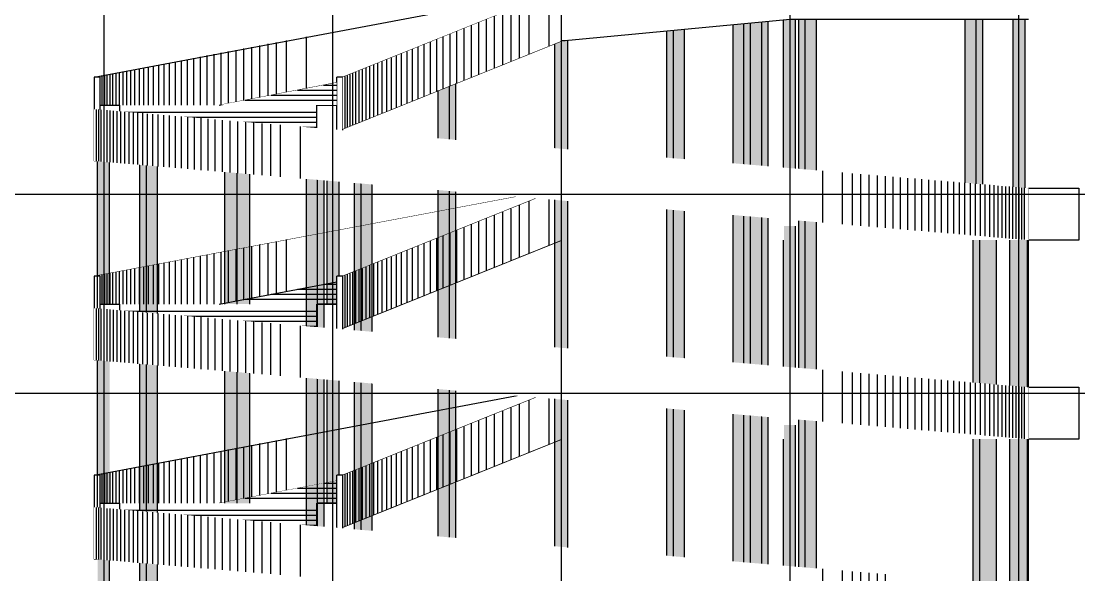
# Model space of a CAD drawing. Header units: millimetres. Extents: x 37653813 to 38677796, y 586285 to 874285.
# Drawn here: x 37750303 to 37803499, y 797522 to 825338 of the extents above; entities that cross this region are included whole.
import ezdxf

# ---------------------------------------------------------------- set-up
doc = ezdxf.new("R2010")
doc.units = ezdxf.units.MM
doc.header["$LTSCALE"] = 1000
doc.header["$MEASUREMENT"] = 0
doc.layers.get('0').update_dxf_attribs({"linetype": 'CONTINUOUS'})
for name, color, linetype in [('cen', 1, 'CONTINUOUS'), ('ELE-3', 7, 'CONTINUOUS'), ('ELE4', 4, 'CONTINUOUS'), ('HAT-251', 251, 'CONTINUOUS'), ('RAMP-ELE2', 4, 'CONTINUOUS'), ('WAL', 3, 'CONTINUOUS')]:
    doc.layers.add(name, color=color, linetype=linetype)

# ---------------------------------------------------------------- blocks, each defined once
blk = doc.blocks.new('램프 남측입면')
at = {"layer": 'HAT-251', "ltscale": 0.1}
h = blk.add_hatch(color=256, dxfattribs=at)
h.dxf.hatch_style = 1
h.paths.add_polyline_path([(34936, 49622), (34936, 42099), (35824, 42024), (35824, 49622)])
h = blk.add_hatch(color=256, dxfattribs=at)
h.dxf.hatch_style = 1
h.paths.add_polyline_path([(22675, 48391), (22675, 41922), (23325, 41922), (23325, 48553)])
h = blk.add_hatch(color=256, dxfattribs=at)
h.dxf.hatch_style = 1
h.paths.add_polyline_path([(275, 22419), (-325, 22495), (-325, 15301), (275, 15301)])
at = {"layer": 'ELE-3', "ltscale": 1000}
for points in [[(34936, 42099), (34936, 49622)], [(35261, 42072), (35261, 49622)], [(35824, 42024), (35824, 49622)], [(22675, 41922), (22675, 48522), (22550, 48522)], [(23325, 41922), (23325, 48553), (23000, 48522)], [(275, 15301), (275, 22419)], [(2693, 14825), (2693, 22225)]]:
    blk.add_lwpolyline(points, dxfattribs=at)
at = {"layer": 'ELE4', "ltscale": 0.1}
for p, q in [((-200, 43695), (800, 43695)), ((-200, 33695), (800, 33695))]:
    blk.add_line(p, q, dxfattribs=at)
at = {"layer": 'RAMP-ELE2', "ltscale": 0.1}
blk.add_line((-500, 36701), (23000, 41122), dxfattribs=at)
at = {"layer": 'RAMP-ELE2'}
blk.add_lwpolyline([(23000, 48522), (34500, 49622), (46500, 49622)], dxfattribs=at)
blk.add_wipeout([(-500, 26701), (-200, 26701), (-200, 25301), (11700, 25301), (11700, 26701), (12000, 26701), (12000, 24101), (23000, 28522), (46500, 28522), (46500, 31122), (23000, 31122), (-500, 26701), (-200, 26701)]).dxf.layer = 'RAMP-ELE2'
at = {"layer": 'HAT-251', "ltscale": 0.1}
for p, q in [((4842, 25301), (4842, 27721)), ((5181, 25301), (5181, 27785)), ((1773, 25301), (1773, 27135)), ((2002, 25301), (2002, 27179)), ((2241, 25301), (2241, 27224)), ((2490, 25301), (2490, 27272)), ((2749, 25301), (2749, 27321)), ((3019, 25301), (3019, 27373)), ((3298, 25301), (3298, 27426)), ((3586, 25301), (3586, 27481)), ((3885, 25301), (3885, 27538)), ((4194, 25301), (4194, 27597)), ((4513, 25301), (4513, 27658)), ((-90, 25301), (-90, 26779)), ((29, 25301), (29, 26802)), ((159, 25301), (159, 26827)), ((298, 25301), (298, 26854)), ((448, 25301), (448, 26882)), ((607, 25301), (607, 26913)), ((777, 25301), (777, 26945)), ((956, 25301), (956, 26979)), ((1145, 25301), (1145, 27015)), ((1344, 25301), (1344, 27053)), ((1554, 25301), (1554, 27093))]:
    blk.add_line(p, q, dxfattribs=at)
at = {"layer": 'RAMP-ELE2', "ltscale": 0.1}
for p, q in [((-500, 26701), (23000, 31122)), ((5790, 25301), (11700, 26429))]:
    blk.add_line(p, q, dxfattribs=at)
blk.add_wipeout([(-500, 36701), (-200, 36701), (-200, 35301), (11700, 35301), (11700, 36701), (12000, 36701), (12000, 34101), (23000, 38522), (46500, 38522), (46500, 41122), (23000, 41122), (-500, 36701), (-200, 36701)]).dxf.layer = 'RAMP-ELE2'
at = {"ltscale": 0.1}
for points in [[(-500, 36701), (-500, 32495), (-200, 32495), (-200, 33695), (11700, 33695), (11700, 32495), (12000, 32495), (12000, 36701), (11700, 36701), (11700, 35301), (-200, 35301), (-200, 36701)], [(5790, 25301), (11700, 25301), (11700, 26429)]]:
    blk.add_wipeout(points, dxfattribs=at).dxf.layer = 'ELE4'
for points in [[(46500, 38522), (46500, 41122), (23000, 41122), (23000, 38522)], [(46500, 28522), (46500, 31122), (23000, 31122), (23000, 28522)]]:
    blk.add_wipeout(points).dxf.layer = 'RAMP-ELE2'
at = {"layer": 'HAT-251', "ltscale": 0.1}
h = blk.add_hatch(color=256, dxfattribs=at)
h.dxf.hatch_style = 1
h.paths.add_polyline_path([(33403, 49517), (32515, 49432), (32515, 39810), (33403, 39810)])
h = blk.add_hatch(color=256, dxfattribs=at)
h.dxf.hatch_style = 1
h.paths.add_polyline_path([(34775, 49622), (34175, 49591), (34175, 39922), (34775, 39922)])
h = blk.add_hatch(color=256, dxfattribs=at)
h.dxf.hatch_style = 1
h.paths.add_polyline_path([(44194, 49622), (43307, 49622), (43307, 40522), (44194, 40522)])
h = blk.add_hatch(color=256, dxfattribs=at)
h.dxf.hatch_style = 1
h.paths.add_polyline_path([(46325, 49622), (45725, 49622), (45725, 40522), (46325, 40522)])
h = blk.add_hatch(color=256, dxfattribs=at)
h.dxf.hatch_style = 1
h.paths.add_polyline_path([(29194, 49114), (28306, 49029), (28306, 40060), (29194, 39985)])
h = blk.add_hatch(color=256, dxfattribs=at)
h.dxf.hatch_style = 1
h.paths.add_polyline_path([(32515, 49432), (31634, 49348), (31634, 39778), (32515, 39704)])
h = blk.add_hatch(color=256, dxfattribs=at)
h.dxf.hatch_style = 1
h.paths.add_polyline_path([(-325, 36701), (-200, 36701), (-200, 35301), (275, 35301), (275, 44594), (-325, 44594)])
h = blk.add_hatch(color=256, dxfattribs=at)
h.dxf.hatch_style = 1
h.paths.add_polyline_path([(29194, 39985), (28306, 40060), (28306, 30060), (29194, 29985)])
h = blk.add_hatch(color=256, dxfattribs=at)
h.dxf.hatch_style = 1
h.paths.add_polyline_path([(34775, 39922), (34175, 39922), (34175, 29922), (34775, 29922)])
h = blk.add_hatch(color=256, dxfattribs=at)
h.dxf.hatch_style = 1
h.paths.add_polyline_path([(32515, 39704), (31634, 39778), (31634, 29922), (32515, 29922)])
h = blk.add_hatch(color=256, dxfattribs=at)
h.dxf.hatch_style = 1
h.paths.add_polyline_path([(33403, 39629), (32515, 39704), (32515, 29922), (33403, 29922)])
h = blk.add_hatch(color=256, dxfattribs=at)
h.dxf.hatch_style = 1
h.paths.add_polyline_path([(43707, 38522), (43707, 30522), (44883, 30522), (44883, 38522)])
h = blk.add_hatch(color=256, dxfattribs=at)
h.dxf.hatch_style = 1
h.paths.add_polyline_path([(45550, 38522), (45550, 30522), (46450, 30522), (46450, 38522)])
h = blk.add_hatch(color=256, dxfattribs=at)
h.dxf.hatch_style = 1
h.paths.add_polyline_path([(46500, 38522), (46500, 30522), (46450, 30522), (46450, 38522)])
h = blk.add_hatch(color=256, dxfattribs=at)
h.dxf.hatch_style = 1
h.paths.add_polyline_path([(11825, 31453), (11225, 31504), (11225, 25301), (11825, 25301)])
h = blk.add_hatch(color=256, dxfattribs=at)
h.dxf.hatch_style = 1
h.paths.add_polyline_path([(29194, 29985), (28306, 30060), (28306, 20060), (29194, 19985)])
h = blk.add_hatch(color=256, dxfattribs=at)
h.dxf.hatch_style = 1
h.paths.add_polyline_path([(34775, 29922), (34175, 29922), (34175, 19922), (34775, 19922)])
h = blk.add_hatch(color=256, dxfattribs=at)
h.dxf.hatch_style = 1
h.paths.add_polyline_path([(32515, 29704), (31634, 29778), (31634, 19922), (32515, 19922)])
h = blk.add_hatch(color=256, dxfattribs=at)
h.dxf.hatch_style = 1
h.paths.add_polyline_path([(33403, 29629), (32515, 29704), (32515, 19922), (33403, 19922)])
h = blk.add_hatch(color=256, dxfattribs=at)
h.dxf.hatch_style = 1
h.paths.add_polyline_path([(43707, 28522), (43707, 20522), (44883, 20522), (44883, 28522)])
h = blk.add_hatch(color=256, dxfattribs=at)
h.dxf.hatch_style = 1
h.paths.add_polyline_path([(45550, 28522), (45550, 20522), (46450, 20522), (46450, 28522)])
h = blk.add_hatch(color=256, dxfattribs=at)
h.dxf.hatch_style = 1
h.paths.add_polyline_path([(46500, 28522), (46500, 20522), (46450, 20522), (46450, 28522)])
at = {"layer": 'ELE-3', "ltscale": 1000}
for points in [[(33078, 39810), (33078, 49486), (33078, 49486)], [(33403, 39810), (33403, 49517), (33403, 49517)], [(34175, 39922), (34175, 49591), (34175, 49591)], [(34775, 39922), (34775, 49622), (34775, 49622)], [(43307, 40522), (43307, 49622)], [(43869, 40522), (43869, 49622)], [(44194, 40522), (44194, 49622)], [(45725, 40522), (45725, 49622)], [(46325, 40522), (46325, 49622)], [(28306, 40060), (28306, 49029), (28306, 49029)], [(28631, 40032), (28631, 49060), (28631, 49060)], [(29194, 39985), (29194, 49114), (29194, 49114)], [(31634, 39778), (31634, 49348)], [(32176, 39733), (32176, 49399)], [(32515, 39810), (32515, 49432), (32515, 49432)], [(-325, 35095), (-325, 44594), (-325, 44594)], [(275, 35301), (275, 44594), (275, 44594)], [(2693, 34825), (2693, 42225)], [(28306, 30060), (28306, 40060), (28306, 40060)], [(28631, 30032), (28631, 40032), (28631, 40032)], [(29194, 29985), (29194, 39985), (29194, 39985)], [(34175, 29922), (34175, 39922), (34175, 39922)], [(34775, 29922), (34775, 39922), (34775, 39922)], [(31634, 29922), (31634, 39778)], [(32176, 29922), (32176, 39733)], [(32515, 29922), (32515, 39704), (32515, 39704)], [(33078, 29922), (33078, 39656), (33078, 39656)], [(33403, 29922), (33403, 39629), (33403, 39629)], [(43707, 30522), (43707, 38522), (43707, 38522)], [(44052, 30522), (44052, 38522), (44052, 38522)], [(44883, 30522), (44883, 38522), (44883, 38522)], [(45550, 30522), (45550, 38522), (45550, 38522)], [(46450, 30522), (46450, 38522), (46450, 38522)], [(46500, 30522), (46500, 38522), (46500, 38522)], [(28306, 20060), (28306, 30060), (28306, 30060)], [(28631, 20032), (28631, 30032), (28631, 30032)], [(29194, 19985), (29194, 29985), (29194, 29985)], [(34175, 19922), (34175, 29922), (34175, 29922)], [(34775, 19922), (34775, 29922), (34775, 29922)], [(31634, 19922), (31634, 29778)], [(32176, 19922), (32176, 29733)], [(32515, 19922), (32515, 29704), (32515, 29704)], [(33078, 19922), (33078, 29656), (33078, 29656)], [(33403, 19922), (33403, 29629), (33403, 29629)], [(43707, 20522), (43707, 28522), (43707, 28522)], [(44052, 20522), (44052, 28522), (44052, 28522)], [(44883, 20522), (44883, 28522), (44883, 28522)], [(45550, 20522), (45550, 28522), (45550, 28522)], [(46450, 20522), (46450, 28522), (46450, 28522)], [(46500, 20522), (46500, 28522), (46500, 28522)]]:
    blk.add_lwpolyline(points, dxfattribs=at)
at = {"layer": 'ELE4', "ltscale": 0.1}
for p, q in [((-200, 32495), (-200, 36701)), ((-200, 35301), (800, 35301)), ((800, 33695), (800, 35301)), ((-200, 33695), (11700, 33695)), ((10700, 33695), (11700, 33695))]:
    blk.add_line(p, q, dxfattribs=at)
at = {"layer": 'HAT-251', "ltscale": 0.1}
for p, q in [((5181, 35301), (5181, 37785)), ((2490, 35301), (2490, 37272)), ((2749, 35301), (2749, 37321)), ((3019, 35301), (3019, 37373)), ((3298, 35301), (3298, 37426)), ((3586, 35301), (3586, 37481)), ((3885, 35301), (3885, 37538)), ((4194, 35301), (4194, 37597)), ((4513, 35301), (4513, 37658)), ((4842, 35301), (4842, 37721)), ((-90, 35301), (-90, 36779)), ((29, 35301), (29, 36802)), ((159, 35301), (159, 36827)), ((298, 35301), (298, 36854)), ((448, 35301), (448, 36882)), ((607, 35301), (607, 36913)), ((777, 35301), (777, 36945)), ((956, 35301), (956, 36979)), ((1145, 35301), (1145, 37015)), ((1344, 35301), (1344, 37053)), ((1554, 35301), (1554, 37093)), ((1773, 35301), (1773, 37135)), ((2002, 35301), (2002, 37179)), ((2241, 35301), (2241, 37224)), ((800, 34945), (10700, 34945)), ((800, 34695), (10700, 34695)), ((800, 34445), (10700, 34445)), ((800, 34195), (10700, 34195)), ((800, 33945), (10700, 33945)), ((800, 33945), (10700, 33945)), ((10177, 26138), (10177, 28738)), ((7423, 25613), (7423, 28213)), ((7831, 25691), (7831, 28291)), ((8250, 25771), (8250, 28371)), ((8678, 25852), (8678, 28452)), ((9177, 25947), (9177, 28547)), ((5530, 25301), (5530, 27852)), ((5888, 25320), (5888, 27920)), ((6257, 25390), (6257, 27990)), ((6636, 25463), (6636, 28063)), ((7024, 25537), (7024, 28137)), ((9721, 26051), (11700, 26051))]:
    blk.add_line(p, q, dxfattribs=at)
at = {"layer": 'RAMP-ELE2', "ltscale": 0.1}
for p, q in [((12000, 36701), (23000, 41122)), ((12000, 34101), (23000, 38522))]:
    blk.add_line(p, q, dxfattribs=at)
for points in [[(46500, 41122), (49025, 41122), (49025, 38522), (46500, 38522)], [(46500, 31122), (49025, 31122), (49025, 28522), (46500, 28522)]]:
    blk.add_lwpolyline(points, close=True, dxfattribs=at)
at = {"layer": 'WAL', "color": 4, "ltscale": 10000}
for p, q in [((-500, 36701), (-500, 32495)), ((-200, 36701), (-500, 36701)), ((-200, 32495), (-500, 32495)), ((12000, 32495), (11700, 32495)), ((11700, 32495), (12000, 32495))]:
    blk.add_line(p, q, dxfattribs=at)
at = {"ltscale": 0.1}
blk.add_wipeout([(5790, 35301), (11700, 35301), (11700, 36429)], dxfattribs=at).dxf.layer = 'ELE4'
at = {"layer": 'HAT-251', "ltscale": 0.1}
h = blk.add_hatch(color=256, dxfattribs=at)
h.dxf.hatch_style = 1
h.paths.add_polyline_path([(6065, 35301), (7338, 35301), (7338, 44594), (6065, 44594)])
h = blk.add_hatch(color=256, dxfattribs=at)
h.dxf.hatch_style = 1
h.paths.add_polyline_path([(11064, 41517), (10176, 41593), (10176, 34193), (11064, 34117)])
h = blk.add_hatch(color=256, dxfattribs=at)
h.dxf.hatch_style = 1
h.paths.add_polyline_path([(11700, 35301), (11700, 36701), (11825, 36701), (11825, 41453), (11225, 41504), (11225, 35301)])
at = {"layer": 'ELE-3', "ltscale": 1000}
for points in [[(6065, 35301), (6065, 44594), (6065, 44594)], [(6701, 35301), (6701, 44594), (6701, 44594)], [(7338, 35301), (7338, 44594), (7338, 44594)], [(10176, 34193), (10176, 41593)], [(10739, 34145), (10739, 41545)], [(11064, 34117), (11064, 41517)], [(11225, 35301), (11225, 41504)]]:
    blk.add_lwpolyline(points, dxfattribs=at)
at = {"layer": 'ELE4', "ltscale": 0.1}
for p, q in [((11700, 32495), (11700, 36701)), ((10700, 33695), (10700, 35301)), ((10700, 35301), (11700, 35301)), ((11700, 35301), (10700, 35301))]:
    blk.add_line(p, q, dxfattribs=at)
at = {"layer": 'HAT-251', "ltscale": 0.1}
for p, q in [((8250, 35771), (8250, 38371)), ((8678, 35852), (8678, 38452)), ((9177, 35947), (9177, 38547)), ((10177, 36138), (10177, 38738)), ((10177, 36138), (10177, 38738)), ((10177, 36138), (10177, 38738)), ((5530, 35301), (5530, 37852)), ((5888, 35320), (5888, 37920)), ((6257, 35390), (6257, 37990)), ((6636, 35463), (6636, 38063)), ((7024, 35537), (7024, 38137)), ((7423, 35613), (7423, 38213)), ((7831, 35691), (7831, 38291)), ((11031, 36301), (11700, 36301)), ((8410, 35801), (11700, 35801)), ((9721, 36051), (11700, 36051)), ((7100, 35551), (11700, 35551))]:
    blk.add_line(p, q, dxfattribs=at)
at = {"layer": 'RAMP-ELE2', "ltscale": 0.1}
blk.add_line((5790, 35301), (11700, 36429), dxfattribs=at)
at = {"ltscale": 0.1}
blk.add_wipeout([(-500, 26701), (-500, 22495), (-200, 22495), (-200, 23695), (11700, 23695), (11700, 22495), (12000, 22495), (12000, 26701), (11700, 26701), (11700, 25301), (-200, 25301), (-200, 26701)], dxfattribs=at).dxf.layer = 'ELE4'
for points in [[(34000, 39578), (34000, 38522), (34200, 38522), (34200, 39222), (38220, 39222)], [(34000, 29578), (34000, 28522), (34200, 28522), (34200, 29222), (38220, 29222)]]:
    blk.add_wipeout(points).dxf.layer = 'RAMP-ELE2'
at = {"layer": 'HAT-251', "ltscale": 0.1}
h = blk.add_hatch(color=256, dxfattribs=at)
h.dxf.hatch_style = 1
h.paths.add_polyline_path([(34936, 39499), (34936, 32099), (35824, 32024), (35824, 39424)])
h = blk.add_hatch(color=256, dxfattribs=at)
h.dxf.hatch_style = 1
h.paths.add_polyline_path([(-325, 26701), (-200, 26701), (-200, 25301), (275, 25301), (275, 34594), (-325, 34594)])
h = blk.add_hatch(color=256, dxfattribs=at)
h.dxf.hatch_style = 1
h.paths.add_polyline_path([(2693, 32225), (1805, 32300), (1805, 24900), (2693, 24825)])
h = blk.add_hatch(color=256, dxfattribs=at)
h.dxf.hatch_style = 1
h.paths.add_polyline_path([(6065, 25301), (7338, 25301), (7338, 31832), (6065, 31940)])
h = blk.add_hatch(color=256, dxfattribs=at)
h.dxf.hatch_style = 1
h.paths.add_polyline_path([(11064, 31517), (10176, 31593), (10176, 24193), (11064, 24117)])
h = blk.add_hatch(color=256, dxfattribs=at)
h.dxf.hatch_style = 1
h.paths.add_polyline_path([(34936, 29499), (34936, 22099), (35824, 22024), (35824, 29424)])
h = blk.add_hatch(color=256, dxfattribs=at)
h.dxf.hatch_style = 1
h.paths.add_polyline_path([(2693, 22225), (1805, 22300), (1805, 14900), (2693, 14825)])
at = {"layer": 'ELE-3', "ltscale": 1000}
for points in [[(34936, 32099), (34936, 39499)], [(35261, 32072), (35261, 39472)], [(35824, 32024), (35824, 39424)], [(-325, 25095), (-325, 34594), (-325, 34594)], [(1805, 24900), (1805, 32300)], [(2130, 24873), (2130, 32273)], [(2693, 24825), (2693, 32225)], [(6065, 25301), (6065, 31940), (6065, 31940)], [(6701, 25301), (6701, 31886), (6701, 31886)], [(7338, 25301), (7338, 31832), (7338, 31832)], [(10176, 24193), (10176, 31593)], [(10739, 24145), (10739, 31545)], [(11064, 24117), (11064, 31517)], [(11225, 25301), (11225, 31504)], [(34936, 22099), (34936, 29499)], [(35261, 22072), (35261, 29472)], [(35824, 22024), (35824, 29424)], [(1805, 14900), (1805, 22300)], [(2130, 14873), (2130, 22273)]]:
    blk.add_lwpolyline(points, dxfattribs=at)
at = {"layer": 'ELE4', "ltscale": 0.1}
for p, q in [((-200, 22495), (-200, 26701)), ((11700, 22495), (11700, 26701)), ((-200, 25301), (800, 25301)), ((800, 23695), (800, 25301)), ((10700, 23695), (10700, 25301)), ((10700, 25301), (11700, 25301)), ((11700, 25301), (10700, 25301)), ((-200, 23695), (800, 23695)), ((-200, 23695), (11700, 23695)), ((10700, 23695), (11700, 23695))]:
    blk.add_line(p, q, dxfattribs=at)
at = {"layer": 'HAT-251', "ltscale": 0.1}
for p, q in [((10177, 26138), (10177, 28738)), ((10177, 26138), (10177, 28738)), ((11031, 26301), (11700, 26301)), ((7100, 25551), (11700, 25551)), ((8410, 25801), (11700, 25801)), ((800, 24945), (10700, 24945)), ((800, 24695), (10700, 24695)), ((800, 24445), (10700, 24445)), ((800, 24195), (10700, 24195)), ((800, 23945), (10700, 23945)), ((800, 23945), (10700, 23945))]:
    blk.add_line(p, q, dxfattribs=at)
at = {"layer": 'RAMP-ELE2', "ltscale": 0.1}
for p, q in [((12000, 26701), (23000, 31122)), ((12000, 24101), (23000, 28522))]:
    blk.add_line(p, q, dxfattribs=at)
at = {"layer": 'WAL', "color": 4, "ltscale": 10000}
for p, q in [((-500, 26701), (-500, 22495)), ((-200, 26701), (-500, 26701)), ((-200, 22495), (-500, 22495)), ((12000, 22495), (11700, 22495)), ((11700, 22495), (12000, 22495))]:
    blk.add_line(p, q, dxfattribs=at)
at = {"ltscale": 0.1}
blk.add_wipeout([(-500, 46701), (-500, 42495), (-200, 42495), (-200, 43695), (11700, 43695), (11700, 42495), (12000, 42495), (12000, 46701), (11700, 46701), (11700, 45301), (-200, 45301), (-200, 46701)], dxfattribs=at).dxf.layer = 'ELE4'
blk.add_wipeout([(12000, 36701), (12000, 34101), (23000, 38522), (23000, 41122)]).dxf.layer = 'RAMP-ELE2'
at = {"layer": 'HAT-251', "ltscale": 0.1}
h = blk.add_hatch(color=256, dxfattribs=at)
h.dxf.hatch_style = 1
h.paths.add_polyline_path([(2693, 42225), (1805, 42300), (1805, 34900), (2693, 34825)])
h = blk.add_hatch(color=256, dxfattribs=at)
h.dxf.hatch_style = 1
h.paths.add_polyline_path([(13485, 41313), (12597, 41388), (12597, 33988), (13485, 33913)])
h = blk.add_hatch(color=256, dxfattribs=at)
h.dxf.hatch_style = 1
h.paths.add_polyline_path([(17694, 40957), (16806, 41032), (16806, 33632), (17694, 33557)])
at = {"layer": 'ELE-3', "ltscale": 1000}
for points in [[(1805, 34900), (1805, 42300)], [(2130, 34873), (2130, 42273)], [(11825, 36701), (11825, 41453)], [(12597, 33988), (12597, 41388)], [(12922, 33960), (12922, 41360)], [(13485, 33913), (13485, 41313)], [(16806, 33632), (16806, 41032)], [(17369, 33584), (17369, 40984)], [(17694, 33557), (17694, 40957)]]:
    blk.add_lwpolyline(points, dxfattribs=at)
at = {"layer": 'ELE4', "ltscale": 0.1}
for p, q in [((-200, 42495), (-200, 46701)), ((11700, 42495), (11700, 46701)), ((12000, 42495), (12000, 46701)), ((-200, 45301), (800, 45301)), ((800, 43695), (800, 45301)), ((10700, 43695), (10700, 45301)), ((10700, 45301), (11700, 45301)), ((11700, 45301), (10700, 45301)), ((-200, 43695), (11700, 43695)), ((10700, 43695), (11700, 43695)), ((12000, 32495), (12000, 36701))]:
    blk.add_line(p, q, dxfattribs=at)
at = {"layer": 'HAT-251', "ltscale": 0.1}
for p, q in [((3019, 45301), (3019, 47373)), ((3298, 45301), (3298, 47426)), ((3586, 45301), (3586, 47481)), ((3885, 45301), (3885, 47538)), ((4194, 45301), (4194, 47597)), ((4513, 45301), (4513, 47658)), ((4842, 45301), (4842, 47721)), ((5181, 45301), (5181, 47785)), ((159, 45301), (159, 46827)), ((298, 45301), (298, 46854)), ((448, 45301), (448, 46882)), ((607, 45301), (607, 46913)), ((777, 45301), (777, 46945)), ((956, 45301), (956, 46979)), ((1145, 45301), (1145, 47015)), ((1344, 45301), (1344, 47053)), ((1554, 45301), (1554, 47093)), ((1773, 45301), (1773, 47135)), ((2002, 45301), (2002, 47179)), ((2241, 45301), (2241, 47224)), ((2490, 45301), (2490, 47272)), ((2749, 45301), (2749, 47321)), ((-90, 45301), (-90, 46779)), ((29, 45301), (29, 46802)), ((800, 44945), (10700, 44945)), ((800, 44695), (10700, 44695)), ((800, 44445), (10700, 44445)), ((800, 44195), (10700, 44195)), ((800, 43945), (10700, 43945)), ((800, 43945), (10700, 43945)), ((21377, 37869), (21377, 40469)), ((22377, 38271), (22377, 40871)), ((20031, 39929), (20031, 37329)), ((20450, 40097), (20450, 37497)), ((20878, 40269), (20878, 37669)), ((18836, 39448), (18836, 36848)), ((19224, 39604), (19224, 37004)), ((19623, 39765), (19623, 37165)), ((17381, 38864), (17381, 36264)), ((17730, 39004), (17730, 36404)), ((18088, 39148), (18088, 36548)), ((18457, 39296), (18457, 36696)), ((16085, 38343), (16085, 35743)), ((16394, 38467), (16394, 35867)), ((16713, 38595), (16713, 35995)), ((17042, 38727), (17042, 36127)), ((14690, 37782), (14690, 35182)), ((14949, 37887), (14949, 35287)), ((15219, 37995), (15219, 35395)), ((15498, 38107), (15498, 35507)), ((15786, 38223), (15786, 35623)), ((13345, 37242), (13345, 34642)), ((13544, 37322), (13544, 34722)), ((13754, 37406), (13754, 34806)), ((13973, 37494), (13973, 34894)), ((14202, 37586), (14202, 34986)), ((14441, 37682), (14441, 35082)), ((12110, 36745), (12110, 34145)), ((12229, 36793), (12229, 34193)), ((12359, 36845), (12359, 34245)), ((12498, 36902), (12498, 34302)), ((12648, 36962), (12648, 34362)), ((12807, 37026), (12807, 34426)), ((12977, 37094), (12977, 34494)), ((13156, 37166), (13156, 34566))]:
    blk.add_line(p, q, dxfattribs=at)
at = {"layer": 'RAMP-ELE2', "ltscale": 0.1}
for p, q in [((-500, 46701), (23000, 51122)), ((12000, 46701), (23000, 51122)), ((12000, 44101), (23000, 48522)), ((5790, 45301), (11700, 46429))]:
    blk.add_line(p, q, dxfattribs=at)
at = {"layer": 'WAL', "color": 4, "ltscale": 10000}
for p, q in [((-500, 46701), (-500, 42495)), ((-200, 46701), (-500, 46701)), ((12000, 46701), (11700, 46701)), ((-200, 42495), (-500, 42495)), ((12000, 42495), (11700, 42495)), ((11700, 42495), (12000, 42495)), ((12000, 36701), (11700, 36701))]:
    blk.add_line(p, q, dxfattribs=at)
blk.add_wipeout([(12000, 26701), (12000, 24101), (23000, 28522), (23000, 31122)]).dxf.layer = 'RAMP-ELE2'
at = {"layer": 'HAT-251', "ltscale": 0.1}
h = blk.add_hatch(color=256, dxfattribs=at)
h.dxf.hatch_style = 1
h.paths.add_polyline_path([(13485, 31313), (12597, 31388), (12597, 23988), (13485, 23913)])
h = blk.add_hatch(color=256, dxfattribs=at)
h.dxf.hatch_style = 1
h.paths.add_polyline_path([(17694, 30957), (16806, 31032), (16806, 23632), (17694, 23557)])
at = {"layer": 'ELE-3', "ltscale": 1000}
for points in [[(11825, 26701), (11825, 31453)], [(12597, 23988), (12597, 31388)], [(12922, 23960), (12922, 31360)], [(13485, 23913), (13485, 31313)], [(16806, 23632), (16806, 31032)], [(17369, 23584), (17369, 30984)], [(17694, 23557), (17694, 30957)]]:
    blk.add_lwpolyline(points, dxfattribs=at)
at = {"layer": 'ELE4', "ltscale": 0.1}
blk.add_line((12000, 22495), (12000, 26701), dxfattribs=at)
at = {"layer": 'HAT-251', "ltscale": 0.1}
for p, q in [((22377, 28271), (22377, 30871)), ((21377, 27869), (21377, 30469)), ((20031, 29929), (20031, 27329)), ((20450, 30097), (20450, 27497)), ((20878, 30269), (20878, 27669)), ((18457, 29296), (18457, 26696)), ((18836, 29448), (18836, 26848)), ((19224, 29604), (19224, 27004)), ((19623, 29765), (19623, 27165)), ((17042, 28727), (17042, 26127)), ((17381, 28864), (17381, 26264)), ((17730, 29004), (17730, 26404)), ((18088, 29148), (18088, 26548)), ((15786, 28223), (15786, 25623)), ((16085, 28343), (16085, 25743)), ((16394, 28467), (16394, 25867)), ((16713, 28595), (16713, 25995)), ((14441, 27682), (14441, 25082)), ((14690, 27782), (14690, 25182)), ((14949, 27887), (14949, 25287)), ((15219, 27995), (15219, 25395)), ((15498, 28107), (15498, 25507)), ((13156, 27166), (13156, 24566)), ((13345, 27242), (13345, 24642)), ((13544, 27322), (13544, 24722)), ((13754, 27406), (13754, 24806)), ((13973, 27494), (13973, 24894)), ((14202, 27586), (14202, 24986)), ((12110, 26745), (12110, 24145)), ((12229, 26793), (12229, 24193)), ((12359, 26845), (12359, 24245)), ((12498, 26902), (12498, 24302)), ((12648, 26962), (12648, 24362)), ((12807, 27026), (12807, 24426)), ((12977, 27094), (12977, 24494))]:
    blk.add_line(p, q, dxfattribs=at)
at = {"layer": 'WAL', "color": 4, "ltscale": 10000}
blk.add_line((12000, 26701), (11700, 26701), dxfattribs=at)
at = {"ltscale": 0.1}
blk.add_wipeout([(5790, 45301), (11700, 45301), (11700, 46429)], dxfattribs=at).dxf.layer = 'ELE4'
at = {"layer": 'HAT-251', "ltscale": 0.1}
for p, q in [((8678, 45852), (8678, 48452)), ((9177, 45947), (9177, 48547)), ((10177, 46138), (10177, 48738)), ((5888, 45320), (5888, 47920)), ((6257, 45390), (6257, 47990)), ((6636, 45463), (6636, 48063)), ((7024, 45537), (7024, 48137)), ((7423, 45613), (7423, 48213)), ((7831, 45691), (7831, 48291)), ((8250, 45771), (8250, 48371)), ((5530, 45301), (5530, 47852)), ((11031, 46301), (11700, 46301)), ((8410, 45801), (11700, 45801)), ((9721, 46051), (11700, 46051)), ((7100, 45551), (11700, 45551))]:
    blk.add_line(p, q, dxfattribs=at)
for points in [[(-500, 35095), (-500, 32495), (46500, 28522), (46500, 31122)], [(-500, 25095), (-500, 22495), (46500, 18522), (46500, 21122)]]:
    blk.add_wipeout(points).dxf.layer = 'RAMP-ELE2'
h = blk.add_hatch(color=256, dxfattribs=at)
h.dxf.hatch_style = 1
h.paths.add_polyline_path([(23000, 30508), (22675, 30536), (22675, 23136), (23325, 23081), (23325, 30481)])
at = {"layer": 'ELE-3', "ltscale": 1000}
for points in [[(22675, 23136), (22675, 30536)], [(22675, 30536), (22675, 30536)], [(23325, 23081), (23325, 30481), (23325, 30481)], [(23325, 30481), (23325, 30481)]]:
    blk.add_lwpolyline(points, dxfattribs=at)
at = {"layer": 'HAT-251', "ltscale": 0.1}
for p, q in [((-390, 32486), (-390, 35086)), ((-271, 32476), (-271, 35076)), ((-141, 32465), (-141, 35065)), ((-2, 32453), (-2, 35053)), ((148, 32440), (148, 35040)), ((307, 32427), (307, 35027)), ((477, 32413), (477, 35013)), ((656, 32397), (656, 34997)), ((845, 32381), (845, 34981)), ((1044, 32364), (1044, 34964)), ((1254, 32347), (1254, 34947)), ((1473, 32328), (1473, 34928)), ((1702, 32309), (1702, 34909)), ((1941, 32289), (1941, 34889)), ((2190, 32268), (2190, 34868)), ((2449, 32246), (2449, 34846)), ((2719, 32223), (2719, 34823)), ((2998, 32199), (2998, 34799)), ((3286, 32175), (3286, 34775)), ((3585, 32150), (3585, 34750)), ((3894, 32124), (3894, 34724)), ((4213, 32097), (4213, 34697)), ((4542, 32069), (4542, 34669)), ((4881, 32040), (4881, 34640)), ((5230, 32011), (5230, 34611)), ((5588, 31980), (5588, 34580)), ((5957, 31949), (5957, 34549)), ((6336, 31917), (6336, 34517)), ((6724, 31884), (6724, 34484)), ((7123, 31851), (7123, 34451)), ((7531, 31816), (7531, 34416)), ((7950, 31781), (7950, 34381)), ((8378, 31744), (8378, 34344)), ((8877, 31702), (8877, 34302)), ((9873, 31618), (9873, 34218)), ((36127, 31999), (36127, 29399)), ((37123, 31914), (37123, 29314)), ((37622, 31872), (37622, 29272)), ((38050, 31836), (38050, 29236)), ((38469, 31801), (38469, 29201)), ((38877, 31766), (38877, 29166)), ((39276, 31732), (39276, 29132)), ((39664, 31700), (39664, 29100)), ((40043, 31668), (40043, 29068)), ((40412, 31636), (40412, 29036)), ((40770, 31606), (40770, 29006)), ((41119, 31577), (41119, 28977)), ((41458, 31548), (41458, 28948)), ((41787, 31520), (41787, 28920)), ((42106, 31493), (42106, 28893)), ((42415, 31467), (42415, 28867)), ((42714, 31442), (42714, 28842)), ((43002, 31417), (43002, 28817)), ((43281, 31394), (43281, 28794)), ((43551, 31371), (43551, 28771)), ((43810, 31349), (43810, 28749)), ((44059, 31328), (44059, 28728)), ((44298, 31308), (44298, 28708)), ((44527, 31289), (44527, 28689)), ((44746, 31270), (44746, 28670)), ((44956, 31252), (44956, 28652)), ((45155, 31235), (45155, 28635)), ((45344, 31219), (45344, 28619)), ((45523, 31204), (45523, 28604)), ((45693, 31190), (45693, 28590)), ((45852, 31176), (45852, 28576)), ((46002, 31164), (46002, 28564)), ((46141, 31152), (46141, 28552)), ((46271, 31141), (46271, 28541)), ((-390, 22486), (-390, 25086)), ((-271, 22476), (-271, 25076)), ((-141, 22465), (-141, 25065)), ((-2, 22453), (-2, 25053)), ((148, 22440), (148, 25040)), ((307, 22427), (307, 25027)), ((477, 22413), (477, 25013)), ((656, 22397), (656, 24997)), ((845, 22381), (845, 24981)), ((1044, 22364), (1044, 24964)), ((1254, 22347), (1254, 24947)), ((1473, 22328), (1473, 24928)), ((1702, 22309), (1702, 24909)), ((1941, 22289), (1941, 24889)), ((2190, 22268), (2190, 24868)), ((2449, 22246), (2449, 24846)), ((2719, 22223), (2719, 24823)), ((2998, 22199), (2998, 24799)), ((3286, 22175), (3286, 24775)), ((3585, 22150), (3585, 24750)), ((3894, 22124), (3894, 24724)), ((4213, 22097), (4213, 24697)), ((4542, 22069), (4542, 24669)), ((4881, 22040), (4881, 24640)), ((5230, 22011), (5230, 24611)), ((5588, 21980), (5588, 24580)), ((5957, 21949), (5957, 24549)), ((6336, 21917), (6336, 24517)), ((6724, 21884), (6724, 24484)), ((7123, 21851), (7123, 24451)), ((7531, 21816), (7531, 24416)), ((7950, 21781), (7950, 24381)), ((8378, 21744), (8378, 24344)), ((8877, 21702), (8877, 24302)), ((9873, 21618), (9873, 24218)), ((36127, 21999), (36127, 19399)), ((37123, 21914), (37123, 19314)), ((37622, 21872), (37622, 19272)), ((38050, 21836), (38050, 19236)), ((38469, 21801), (38469, 19201)), ((38877, 21766), (38877, 19166)), ((39276, 21732), (39276, 19132))]:
    blk.add_line(p, q, dxfattribs=at)
blk.add_wipeout([(-500, 45095), (-500, 42495), (46500, 38522), (46500, 41122)]).dxf.layer = 'RAMP-ELE2'
h = blk.add_hatch(color=256, dxfattribs=at)
h.dxf.hatch_style = 1
h.paths.add_polyline_path([(17694, 46389), (16806, 46033), (16806, 43632), (17694, 43557)])
h = blk.add_hatch(color=256, dxfattribs=at)
h.dxf.hatch_style = 1
h.paths.add_polyline_path([(23000, 40508), (22675, 40536), (22675, 33136), (23325, 33081), (23325, 40481)])
at = {"layer": 'ELE-3', "ltscale": 1000}
for points in [[(22675, 33136), (22675, 40536)], [(23325, 33081), (23325, 40481), (23325, 40481)]]:
    blk.add_lwpolyline(points, dxfattribs=at)
at = {"layer": 'HAT-251', "ltscale": 0.1}
for p, q in [((-390, 42486), (-390, 45086)), ((-271, 42476), (-271, 45076)), ((-141, 42465), (-141, 45065)), ((-2, 42453), (-2, 45053)), ((148, 42440), (148, 45040)), ((307, 42427), (307, 45027)), ((477, 42413), (477, 45013)), ((656, 42397), (656, 44997)), ((845, 42381), (845, 44981)), ((1044, 42364), (1044, 44964)), ((1254, 42347), (1254, 44947)), ((1473, 42328), (1473, 44928)), ((1702, 42309), (1702, 44909)), ((1941, 42289), (1941, 44889)), ((2190, 42268), (2190, 44868)), ((2449, 42246), (2449, 44846)), ((2719, 42223), (2719, 44823)), ((2998, 42199), (2998, 44799)), ((3286, 42175), (3286, 44775)), ((3585, 42150), (3585, 44750)), ((3894, 42124), (3894, 44724)), ((4213, 42097), (4213, 44697)), ((4542, 42069), (4542, 44669)), ((4881, 42040), (4881, 44640)), ((5230, 42011), (5230, 44611)), ((5588, 41980), (5588, 44580)), ((5957, 41949), (5957, 44549)), ((6336, 41917), (6336, 44517)), ((6724, 41884), (6724, 44484)), ((7123, 41851), (7123, 44451)), ((7531, 41816), (7531, 44416)), ((7950, 41781), (7950, 44381)), ((8378, 41744), (8378, 44344)), ((8877, 41702), (8877, 44302)), ((9873, 41618), (9873, 44218)), ((36127, 41999), (36127, 39399)), ((37123, 41914), (37123, 39314)), ((37622, 41872), (37622, 39272)), ((38050, 41836), (38050, 39236)), ((38469, 41801), (38469, 39201)), ((38877, 41766), (38877, 39166)), ((39276, 41732), (39276, 39132)), ((39664, 41700), (39664, 39100)), ((40043, 41668), (40043, 39068)), ((40412, 41636), (40412, 39036)), ((40770, 41606), (40770, 39006)), ((41119, 41577), (41119, 38977)), ((41458, 41548), (41458, 38948)), ((41787, 41520), (41787, 38920)), ((42106, 41493), (42106, 38893)), ((42415, 41467), (42415, 38867)), ((42714, 41442), (42714, 38842)), ((43002, 41417), (43002, 38817)), ((43281, 41394), (43281, 38794)), ((43551, 41371), (43551, 38771)), ((43810, 41349), (43810, 38749)), ((44059, 41328), (44059, 38728)), ((44298, 41308), (44298, 38708)), ((44527, 41289), (44527, 38689)), ((44746, 41270), (44746, 38670)), ((44956, 41252), (44956, 38652)), ((45155, 41235), (45155, 38635)), ((45344, 41219), (45344, 38619)), ((45523, 41204), (45523, 38604)), ((45693, 41190), (45693, 38590)), ((45852, 41176), (45852, 38576)), ((46002, 41164), (46002, 38564)), ((46141, 41152), (46141, 38552)), ((46271, 41141), (46271, 38541))]:
    blk.add_line(p, q, dxfattribs=at)
blk.add_wipeout([(12000, 46701), (12000, 44101), (23000, 48522), (23000, 51122)]).dxf.layer = 'RAMP-ELE2'
at = {"layer": 'ELE-3', "ltscale": 1000}
for points in [[(17694, 43557), (17694, 46389)], [(16806, 43632), (16806, 46033)], [(17369, 43584), (17369, 46259)]]:
    blk.add_lwpolyline(points, dxfattribs=at)
at = {"layer": 'HAT-251', "ltscale": 0.1}
for p, q in [((22377, 48271), (22377, 50871)), ((20450, 50097), (20450, 47497)), ((20878, 50269), (20878, 47669)), ((21377, 47869), (21377, 50469)), ((19224, 49604), (19224, 47004)), ((19623, 49765), (19623, 47165)), ((20031, 49929), (20031, 47329)), ((17730, 49004), (17730, 46404)), ((18088, 49148), (18088, 46548)), ((18457, 49296), (18457, 46696)), ((18836, 49448), (18836, 46848)), ((16394, 48467), (16394, 45867)), ((16713, 48595), (16713, 45995)), ((17042, 48727), (17042, 46127)), ((17381, 48864), (17381, 46264)), ((14949, 47887), (14949, 45287)), ((15219, 47995), (15219, 45395)), ((15498, 48107), (15498, 45507)), ((15786, 48223), (15786, 45623)), ((16085, 48343), (16085, 45743)), ((13754, 47406), (13754, 44806)), ((13973, 47494), (13973, 44894)), ((14202, 47586), (14202, 44986)), ((14441, 47682), (14441, 45082)), ((14690, 47782), (14690, 45182)), ((12359, 46845), (12359, 44245)), ((12498, 46902), (12498, 44302)), ((12648, 46962), (12648, 44362)), ((12807, 47026), (12807, 44426)), ((12977, 47094), (12977, 44494)), ((13156, 47166), (13156, 44566)), ((13345, 47242), (13345, 44642)), ((13544, 47322), (13544, 44722)), ((12110, 46745), (12110, 44145)), ((12229, 46793), (12229, 44193))]:
    blk.add_line(p, q, dxfattribs=at)

msp = doc.modelspace()

# ---------------------------------------------------------------- block references
msp.add_blockref('램프 남측입면', (37754474, 775820.8))

# ---------------------------------------------------------------- next in the draw order: linework, layer by layer
at = {"layer": 'cen', "ltscale": 0.1}
for p, q in [((37754474, 749542.5), (37754474, 836435.4)), ((37765974, 749542.5), (37765974, 836435.4)), ((37777474, 749542.5), (37777474, 836435.4)), ((37788974, 749542.5), (37788974, 836435.4)), ((37800474, 749542.5), (37800474, 836435.4))]:
    msp.add_line(p, q, dxfattribs=at)
at = {"layer": 'cen', "ltscale": 5}
for p, q in [((37725834.4, 816642.5), (37997018.4, 816642.5)), ((37725834.4, 806642.5), (37997018.4, 806642.5))]:
    msp.add_line(p, q, dxfattribs=at)

doc.saveas('drawing.dxf')
